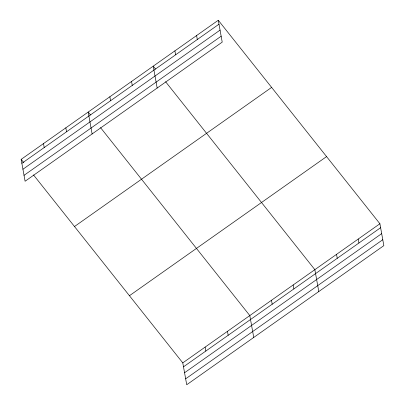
<?xml version="1.0" encoding="UTF-8"?>
<svg xmlns="http://www.w3.org/2000/svg" width="405" height="405" viewBox="0 0 405 405"><rect width="100%" height="100%" fill="white"/><g stroke="black" fill="none" stroke-linecap="round" stroke-linejoin="round"><path stroke-width="0.61" d="M218.28 20.25L222.218 42.13L25.095 181.248L21.156 159.368L218.28 20.25L379.905 223.752L383.844 245.632L186.72 384.75L182.782 362.87L33.524 174.94M21.87 163.316L218.994 24.199M22.933 169.234L220.057 30.117M24.032 175.33L221.155 36.212M74.495 226.522L271.618 87.404M129.448 295.711L326.567 156.598M182.782 362.87L379.905 223.752M183.49 366.819L380.614 227.701M184.558 372.737L381.682 233.619M185.652 378.832L382.776 239.714M155.55 69.078L153.232 66.157L157.165 88.042M165.599 81.729L314.852 269.659L318.791 291.544M90.497 114.985L88.179 112.069L92.117 133.949M100.546 127.641L249.804 315.571L253.743 337.451M21.156 159.368L23.865 162.769M358.222 239.056L358.931 243.005M336.54 254.36L337.249 258.309M293.169 284.963L293.883 288.912M271.487 300.267L272.195 304.216M196.597 35.554L197.306 39.503M227.463 331.336L228.172 335.284M174.914 50.858L175.623 54.807M205.122 347.1L205.831 351.049M131.549 81.461L132.258 85.409M109.861 96.765L110.575 100.713M65.838 127.833L66.552 131.782M43.497 143.598L44.211 147.547"/></g></svg>
